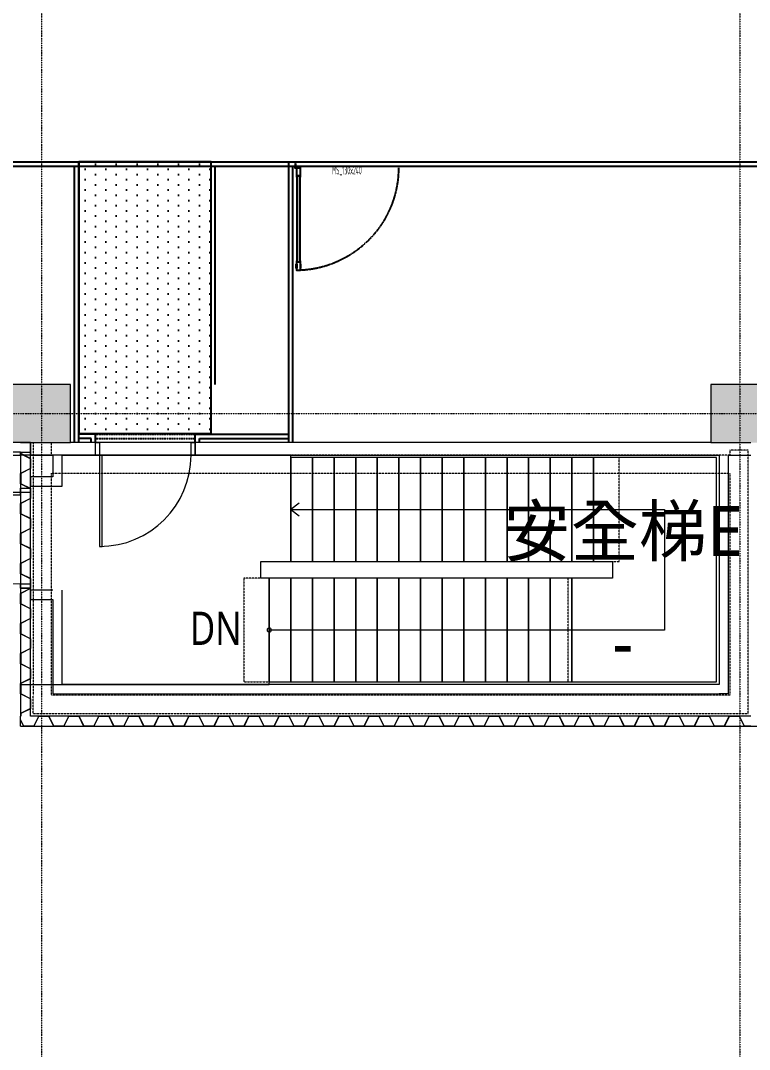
# Model space of a CAD drawing. Extents: x -32000 to 290600, y -29000 to 131250.
# Drawn here: x 176150 to 184915, y -7649 to 4725 of the extents above; entities that cross this region are included whole.
import ezdxf
from ezdxf.enums import TextEntityAlignment as Align

# ---------------------------------------------------------------- set-up
doc = ezdxf.new("R2010")
doc.units = 0
doc.header["$LTSCALE"] = 10
for name, pattern in [('H12PL3$0$JJP_三點線', [0.9, 0.3, -0.15, 0, -0.15, 0, -0.15, 0, -0.15]), ('H12PL3$0$JJP_虛線(退縮線、投影線、地下室範圍、非屬本工程、圖面分區)', [0.45, 0.3, -0.15]), ('XFDP30$0$HIDDEN', [0.3, 0.2, -0.1]), ('XFDP30$0$HIDDEN2', [0.1875, 0.125, -0.0625]), ('XFM7P30ICA$0$H12PL3$0$JJP_三點線', [0.9, 0.3, -0.15, 0, -0.15, 0, -0.15, 0, -0.15])]:
    doc.linetypes.add(name, pattern=pattern)
for name, color, linetype in [('H12PL3$0$A-STRS', 252, 'Continuous'), ('H12PL3$0$A-TEXT', 252, 'Continuous'), ('H12PL3$0$A-WALL-EX', 252, 'Continuous'), ('H12PL3$0$A-WALL-IN', 252, 'Continuous'), ('H12PL3$0$A-ZONE', 252, 'Continuous'), ('H12PL3$0$Door', 252, 'Continuous'), ('H12PL3$0$S-COL', 252, 'Continuous'), ('H12PL3$0$S-GRID', 252, 'Continuous'), ('H12PL3$0$S-SLAB-SHOW', 252, 'Continuous'), ('H12PL3$0$S-WALL', 252, 'Continuous'), ('XFDP30$0$A-Door (50K)', 2, 'Continuous'), ('XFDP30$0$A-W-P1S (50K)', 2, 'Continuous'), ('XFM7P30ICA$0$H12PL3$0$A-WALL-EX', 252, 'Continuous'), ('XFM7P30ICA$0$H12PL3$0$Hattch', 252, 'Continuous'), ('XFM7P30ICA$0$H12PL3$0$S-COL', 252, 'Continuous'), ('XFM7P30ICA$0$H12PL3$0$S-GRID', 252, 'Continuous'), ('XFM7P30ICA$0$XFDP30$0$A-Ceiling (50K)', 9, 'Continuous'), ('XFM7P30ICA$0$XFDP30$0$A-W-P1S (50K)', 2, 'Continuous')]:
    doc.layers.add(name, color=color, linetype=linetype)
doc.styles.add('H12PL3$0$Standard', font='', dxfattribs={"width": 0.8})
doc.styles.add('XFDP30$0$AA-TXT', font='isocp.shx', dxfattribs={"width": 0.8, "bigfont": 'china.shx'})
doc.styles.get('H12PL3$0$Standard').set_extended_font_data('Microsoft JhengHei')

# ---------------------------------------------------------------- blocks, each defined once
blk = doc.blocks.new('XFDP30$0$GAD2205')
blk.add_lwpolyline([(0, 1), (0, 1), (-18, 1, -0.414214), (-18, 2), (-18, 3, -0.414214), (-18, 3), (-14, 3, 0.414214), (-13, 4), (-13, 4, 0.414214), (-14, 4), (-18, 4, -0.414214), (-18, 5), (-18, 12, -0.414214), (-18, 12), (-18, 12, 0.414214), (-18, 12), (-18, 14, 0.72636), (-19, 14), (-19, 13, 0.158507), (-19, 13), (-19, 0, 0.414214), (-19, 0), (19, 0, 0.414214), (19, 0), (19, 13, 0.158507), (19, 13), (19, 14, 0.72636), (18, 14), (18, 12, 0.414214), (18, 12, -0.414214), (18, 12), (18, 5, -0.414214), (18, 4), (14, 4, 0.414214), (13, 4), (13, 4, 0.414214), (14, 3), (18, 3, -0.414214), (18, 3), (18, 2, -0.414214), (18, 1), (0, 1)], format="xyb", close=True)
blk = doc.blocks.new('XFDP30$0$Door-S130a')
for p, q in [((8.8, 120.4), (8.8, 125.3)), ((8.8, 125.3), (9.6, 125.3)), ((9.6, 125.3), (9.6, 120.4)), ((9.6, 120.4), (8.8, 120.4))]:
    blk.add_line(p, q)
blk.add_lwpolyline([(4.8, 120.4), (4.8, 125.3), (4, 125.3), (4, 120.4)], close=True)
at = {"ltscale": 5}
for points in [[(8.8, 117.8), (8.8, 127.9), (4.8, 127.9), (4.8, 117.8)], [(5, 117.5), (5, 14.8), (5, 14.8), (5, 117.5)], [(8.6, 14.8), (8.5, 14.8), (8.5, 117.5), (8.6, 117.5)], [(8.8, 4.3), (8.8, 14.4), (4.8, 14.4), (4.8, 4.3)]]:
    blk.add_lwpolyline(points, close=True, dxfattribs=at)
blk.add_lwpolyline([(4.8, 117.9), (4.8, 116.7, 0.158507), (4.9, 116.7), (4.9, 116.5, 0.72636), (5, 116.6), (5, 116.7, 0.414214), (5, 116.7, -0.414214), (4.9, 116.8), (4.9, 117.5, -0.414214), (5, 117.5), (5.4, 117.5, 0.414214), (5.4, 117.5), (5.4, 117.6, 0.414214), (5.4, 117.6), (5, 117.6, -0.414214), (4.9, 117.6), (4.9, 117.8, -0.414214), (5, 117.8), (6.8, 117.8), (6.8, 117.8), (6.8, 117.8), (8.6, 117.8, -0.414214), (8.6, 117.8), (8.6, 117.6, -0.414214), (8.6, 117.6), (8.2, 117.6, 0.414214), (8.1, 117.6), (8.1, 117.5, 0.414214), (8.2, 117.5), (8.6, 117.5, -0.414214), (8.6, 117.5), (8.6, 116.8, -0.414214), (8.6, 116.7), (8.6, 116.7, 0.414214), (8.6, 116.7), (8.6, 116.6, 0.72636), (8.6, 116.5), (8.7, 116.7, 0.158507), (8.7, 116.7), (8.7, 117.9, 0.414214), (8.7, 117.9), (4.9, 117.9, 0.414214)], format="xyb", close=True, dxfattribs=at)
at = {"ltscale": 500}
for points in [[(3.2, -0.6), (3.2, 3.9), (3, 3.9), (3, -0.6)], [(8.5, 4.8), (4, 4.8), (4, 4.6), (8.5, 4.6)]]:
    blk.add_lwpolyline(points, close=True, dxfattribs=at)
at = {"linetype": 'XFDP30$0$HIDDEN', "ltscale": 0.1}
blk.add_arc((3.4, 4.4), 123.6, 0, 86.7594, dxfattribs=at)
at = {"ltscale": 500, "extrusion": (0, 0, -1)}
blk.add_ellipse((3.4, 4.4), major_axis=(-0.495, 0.495), ratio=1, start_param=5.497787, end_param=11.780972, dxfattribs=at)
at = {"ltscale": 5, "xscale": 0.1000000000058208, "yscale": 0.1000000000058208, "zscale": 0.1000000000058208}
blk.add_blockref('XFDP30$0$GAD2205', (6.8, 14.3), dxfattribs=at)
at = {"color": 9, "style": 'XFDP30$0$AA-TXT', "width": 0.45}
blk.add_attdef('130X240', text='', height=10, dxfattribs=at).set_placement((65, 10), align=Align.MIDDLE_CENTER)
blk = doc.blocks.new('XFDP30')
at = {"layer": 'XFDP30$0$A-W-P1S (50K)'}
for p, q in [((174575, 3025, 0), (176850, 3025, 0)), ((174625, 2975, 0), (176800, 2975, 0)), ((176800, -350), (176800, 2975, 0)), ((176850, -350), (176850, 3025, 0)), ((179375, -350, 0), (179375, 3025, 0)), ((179375, 3025, 0), (216600, 3025, 0)), ((179425, -350, 0), (179425, 2975, 0)), ((179425, 2975, 0), (216600, 2975, 0)), ((177050, -250), (176850, -250)), ((177000, -300), (176850, -300)), ((177000, -350), (177000, -300)), ((177050, -350), (177050, -250)), ((178250, -350), (178250, -250)), ((178250, -250), (179375, -250)), ((178300, -350), (178300, -300)), ((178300, -300), (179375, -300))]:
    blk.add_line(p, q, dxfattribs=at)
at = {"layer": 'XFDP30$0$A-W-P1S (50K)', "linetype": 'XFDP30$0$HIDDEN2'}
for p, q in [((177050, -250), (178250, -250)), ((177050, -300), (178250, -300))]:
    blk.add_line(p, q, dxfattribs=at)
at = {"layer": 'XFDP30$0$A-Door (50K)'}
ref = blk.add_blockref('XFDP30$0$Door-S130a', (179425, 3000, 0), dxfattribs=dict(at, xscale=-10, yscale=10, zscale=10, rotation=180))
ref.add_attrib('130X240', 'MS_130x240', dxfattribs={"layer": '0', "color": 9, "height": 100, "style": 'XFDP30$0$AA-TXT', "width": 0.45}).set_placement((180075, 2925, 0), align=Align.MIDDLE_CENTER)
blk = doc.blocks.new('H12PL3')
at = {"layer": 'H12PL3$0$A-STRS', "lineweight": 0}
for p, q in [((179400, -530), (179400, -1780)), ((183040, -530), (179400, -530)), ((179400, -530), (179400, -1780)), ((179660, -530), (179400, -530)), ((179660, -530), (179660, -1780)), ((179660, -1780), (179660, -530)), ((179660, -530), (179660, -1780)), ((179920, -530), (179660, -530)), ((179920, -530), (179920, -1780)), ((179920, -1780), (179920, -530)), ((179920, -530), (179920, -1780)), ((180180, -530), (179920, -530)), ((180180, -530), (180180, -1780)), ((180180, -1780), (180180, -530)), ((180180, -530), (180180, -1780)), ((180440, -530), (180180, -530)), ((180440, -530), (180440, -1780)), ((180440, -1780), (180440, -530)), ((180440, -530), (180440, -1780)), ((180700, -530), (180440, -530)), ((180700, -530), (180700, -1780)), ((180700, -1780), (180700, -530)), ((180700, -530), (180700, -1780)), ((180960, -530), (180700, -530)), ((180960, -530), (180960, -1780)), ((180960, -1780), (180960, -530)), ((180960, -530), (180960, -1780)), ((181220, -530), (180960, -530)), ((181220, -530), (181220, -1780)), ((181220, -1780), (181220, -530)), ((181220, -530), (181220, -1780)), ((181480, -530), (181220, -530)), ((181480, -530), (181480, -1780)), ((181480, -1780), (181480, -530)), ((181480, -530), (181480, -1780)), ((181740, -530), (181480, -530)), ((181740, -530), (181740, -1780)), ((181740, -1780), (181740, -530)), ((181740, -530), (181740, -1780)), ((182000, -530), (181740, -530)), ((182000, -530), (182000, -1780)), ((182000, -1780), (182000, -530)), ((182000, -530), (182000, -1780)), ((182260, -530), (182000, -530)), ((182260, -530), (182260, -1780)), ((182260, -1780), (182260, -530)), ((182260, -530), (182260, -1780)), ((182520, -530), (182260, -530)), ((182520, -530), (182520, -1780)), ((182520, -1780), (182520, -530)), ((182520, -530), (182520, -1780)), ((182780, -530), (182520, -530)), ((182780, -530), (182780, -1780)), ((182780, -1780), (182780, -530)), ((182780, -530), (182780, -1780)), ((183040, -530), (182780, -530)), ((183346.68, -530), (183040, -530)), ((183040, -530), (183040, -1780)), ((183040, -530), (183040, -1780)), ((183040, -530), (183040, -1780)), ((183040, -1780), (183040, -530)), ((184520, -530), (183040, -530)), ((183040, -530), (183040, -1780)), ((184520, -530), (183346.68, -530)), ((184520, -3230), (184520, -530)), ((184520, -3230), (184520, -530)), ((179500, -1080), (179400, -1155)), ((179400, -1155), (179660, -1155)), ((179400, -1155), (179500, -1230)), ((179660, -1155), (183040, -1155)), ((183040, -1155), (183895, -1155)), ((183895, -1155), (183895, -2605)), ((179400, -1780), (183040, -1780)), ((179400, -1780), (179660, -1780)), ((179660, -1780), (179920, -1780)), ((179920, -1780), (180180, -1780)), ((180180, -1780), (180440, -1780)), ((180440, -1780), (180700, -1780)), ((180700, -1780), (180960, -1780)), ((180960, -1780), (181220, -1780)), ((181220, -1780), (181480, -1780)), ((181480, -1780), (181740, -1780)), ((181740, -1780), (182000, -1780)), ((182000, -1780), (182260, -1780)), ((182260, -1780), (182520, -1780)), ((182520, -1780), (182780, -1780)), ((182780, -1780), (183040, -1780)), ((183040, -1780), (183270, -1780)), ((183040, -1780), (183270, -1780)), ((183270, -1780), (183270, -1980)), ((183270, -1780), (183270, -1980)), ((182780, -1980), (179140, -1980)), ((179140, -3230), (179140, -1980)), ((179400, -1980), (179140, -1980)), ((179140, -1980), (179140, -3230)), ((179400, -3230), (179400, -1980)), ((179660, -1980), (179400, -1980)), ((179400, -1980), (179400, -3230)), ((179400, -3230), (179400, -1980)), ((179660, -3230), (179660, -1980)), ((179920, -1980), (179660, -1980)), ((179660, -1980), (179660, -3230)), ((179660, -3230), (179660, -1980)), ((179920, -3230), (179920, -1980)), ((180180, -1980), (179920, -1980)), ((179920, -1980), (179920, -3230)), ((179920, -3230), (179920, -1980)), ((180180, -3230), (180180, -1980)), ((180440, -1980), (180180, -1980)), ((180180, -1980), (180180, -3230)), ((180180, -3230), (180180, -1980)), ((180440, -3230), (180440, -1980)), ((180700, -1980), (180440, -1980)), ((180440, -1980), (180440, -3230)), ((180440, -3230), (180440, -1980)), ((180700, -3230), (180700, -1980)), ((180960, -1980), (180700, -1980)), ((180700, -1980), (180700, -3230)), ((180700, -3230), (180700, -1980)), ((180960, -3230), (180960, -1980)), ((181220, -1980), (180960, -1980)), ((180960, -1980), (180960, -3230)), ((180960, -3230), (180960, -1980)), ((181220, -3230), (181220, -1980)), ((181480, -1980), (181220, -1980)), ((181220, -1980), (181220, -3230)), ((181220, -3230), (181220, -1980)), ((181480, -3230), (181480, -1980)), ((181740, -1980), (181480, -1980)), ((181480, -1980), (181480, -3230)), ((181480, -3230), (181480, -1980)), ((181740, -3230), (181740, -1980)), ((182000, -1980), (181740, -1980)), ((181740, -1980), (181740, -3230)), ((181740, -3230), (181740, -1980)), ((182000, -3230), (182000, -1980)), ((182260, -1980), (182000, -1980)), ((182000, -1980), (182000, -3230)), ((182000, -3230), (182000, -1980)), ((182260, -3230), (182260, -1980)), ((182520, -1980), (182260, -1980)), ((182260, -1980), (182260, -3230)), ((182260, -3230), (182260, -1980)), ((182520, -3230), (182520, -1980)), ((182780, -1980), (182520, -1980)), ((182520, -1980), (182520, -3230)), ((182520, -3230), (182520, -1980)), ((183270, -1980), (182780, -1980)), ((182780, -3230), (182780, -1980)), ((182780, -3230), (182780, -1980)), ((183270, -1980), (182780, -1980)), ((182780, -1980), (182780, -3230)), ((182780, -3230), (182780, -1980)), ((179400, -2605), (179140, -2605)), ((182780, -2605), (179400, -2605)), ((183895, -2605), (182780, -2605)), ((179140, -3230), (182780, -3230)), ((179140, -3230), (179400, -3230)), ((179400, -3230), (179660, -3230)), ((179660, -3230), (179920, -3230)), ((179920, -3230), (180180, -3230)), ((180180, -3230), (180440, -3230)), ((180440, -3230), (180700, -3230)), ((180700, -3230), (180960, -3230)), ((180960, -3230), (181220, -3230)), ((181220, -3230), (181480, -3230)), ((181480, -3230), (181740, -3230)), ((181740, -3230), (182000, -3230)), ((182000, -3230), (182260, -3230)), ((182260, -3230), (182520, -3230)), ((182520, -3230), (182780, -3230)), ((182780, -3230), (184520, -3230)), ((182780, -3230), (184520, -3230))]:
    blk.add_line(p, q, dxfattribs=at)
at = {"layer": 'H12PL3$0$A-STRS', "linetype": 'H12PL3$0$JJP_虛線(退縮線、投影線、地下室範圍、非屬本工程、圖面分區)', "lineweight": 0}
for p, q in [((179664.35, -1780), (179664.35, -530)), ((183346.68, -1780), (183346.68, -530)), ((183270, -1780), (183346.68, -1780)), ((179140, -1980), (178833.32, -1980)), ((178833.32, -1980), (178833.32, -3230)), ((182733.32, -3230), (182733.32, -1980)), ((178833.32, -3230), (179140, -3230))]:
    blk.add_line(p, q, dxfattribs=at)
at = {"layer": 'H12PL3$0$A-STRS', "lineweight": 0, "flags": 128}
blk.add_lwpolyline([(179140, -2630, 1), (179140, -2580, 1)], format="xyb", close=True, dxfattribs=at)
at = {"layer": 'H12PL3$0$A-WALL-EX', "lineweight": 0}
for p, q in [((176270, -350), (176150, -350)), ((176270, -350), (176150, -350)), ((176270, -465), (176270, -350)), ((176150, -465), (174200, -465)), ((176150, -465), (176270, -465)), ((176150, -465), (176270, -465)), ((176150, -900), (176270, -900)), ((176150, -2100), (176270, -2100))]:
    blk.add_line(p, q, dxfattribs=at)
at = {"layer": 'H12PL3$0$A-WALL-EX', "lineweight": 0, "flags": 128}
for points in [[(176150, -350), (174200, -350)], [(176150, -350), (176270, -350)], [(176270, -900), (176270, -350)], [(176150, -500), (176150, -465)], [(176150, -465), (176150, -900)], [(174200, -500), (176150, -500)], [(176150, -2100), (176150, -3640)], [(176270, -3640), (176270, -2100)], [(176150, -3760), (176150, -3640)], [(184930, -3640), (176270, -3640)], [(176150, -3760), (185050, -3760)]]:
    blk.add_lwpolyline(points, dxfattribs=at)
at = {"layer": 'H12PL3$0$A-WALL-IN', "lineweight": 0}
for p, q in [((177050, -500), (177050, -350)), ((178250, -500), (178250, -350))]:
    blk.add_line(p, q, dxfattribs=at)
at = {"layer": 'H12PL3$0$A-WALL-IN', "lineweight": 0, "flags": 128}
for points in [[(176270, -350), (176270, -500)], [(176270, -350), (176270, -500)], [(177050, -350), (176750, -350)], [(184450, -350), (176750, -350)], [(184450, -350), (178250, -350)], [(176270, -500), (176537, -500)], [(176270, -500), (176537, -500)], [(176537, -500), (176537, -762)], [(176650, -762), (176650, -500)], [(176650, -500), (177050, -500)], [(176650, -500), (184549.5, -500)], [(178250, -500), (184549.5, -500)], [(184549.5, -500), (184549.5, -3259.5)], [(184662.5, -500), (184930, -500)], [(184662.5, -3372.5), (184662.5, -500)], [(184662.5, -500), (184930, -500)], [(176537, -762), (176270, -762)], [(176270, -762), (176270, -875)], [(176650, -875), (176650, -762)], [(176270, -875), (176650, -875)], [(176537, -2125), (176270, -2125)], [(176270, -2125), (176270, -2238)], [(176650, -2238), (176650, -2125)], [(176270, -2238), (176537, -2238)], [(176537, -2238), (176537, -3372.5)], [(176650, -3259.5), (176650, -2238)], [(184549.5, -3259.5), (176650, -3259.5)], [(176537, -3372.5), (176650, -3372.5)], [(176650, -3372.5), (184549.5, -3372.5)], [(184662.5, -3372.5), (184549.5, -3372.5)]]:
    blk.add_lwpolyline(points, dxfattribs=at)
at = {"layer": 'H12PL3$0$Door', "lineweight": 0}
for p, q in [((177050, -500), (177050, -350)), ((177050, -350), (177100, -350)), ((177100, -350), (177100, -500)), ((178200, -500), (178200, -350)), ((178200, -350), (178250, -350)), ((178250, -350), (178250, -500)), ((177100, -500), (177050, -500)), ((177100, -500), (177100, -1600)), ((177130, -500), (177100, -500)), ((177130, -1600), (177130, -500)), ((178250, -500), (178200, -500)), ((176150, -950), (175050, -950)), ((175050, -980), (176150, -980)), ((176150, -950), (176150, -900)), ((176150, -900), (176270, -900)), ((176150, -980), (176150, -950)), ((176270, -950), (176150, -950)), ((176270, -900), (176270, -950)), ((177100, -1600), (177130, -1600)), ((176150, -2100), (176150, -2050)), ((176150, -2050), (176270, -2050)), ((176270, -2100), (176150, -2100)), ((176270, -2050), (176270, -2100))]:
    blk.add_line(p, q, dxfattribs=at)
for centre, start, end in [((177100, -500), 270, 0), ((176150, -950), 180, 270)]:
    blk.add_arc(centre, 1100, start, end, dxfattribs=at)
at = {"layer": 'H12PL3$0$S-COL', "lineweight": 0, "flags": 128}
for points in [[(176270, -350), (176750, -350), (176750, 350), (176050, 350), (176050, -350)], [(185150, -350), (185150, 350), (184450, 350), (184450, -350), (184930, -350)]]:
    blk.add_lwpolyline(points, dxfattribs=at)
at = {"layer": 'H12PL3$0$S-GRID', "linetype": 'H12PL3$0$JJP_三點線', "lineweight": 0}
for p, q in [((176400, 128250), (176400, -28000)), ((184800, 128250), (184800, -28000)), ((-29000, 0), (289600, 0))]:
    blk.add_line(p, q, dxfattribs=at)
at = {"layer": 'H12PL3$0$S-SLAB-SHOW', "lineweight": 0, "flags": 128}
blk.add_lwpolyline([(176150, -500), (176150, -3260), (179140, -3260), (179140, -1980), (179040, -1980), (179040, -1780), (179400, -1780), (179400, -500)], close=True, dxfattribs=at)
at = {"layer": 'H12PL3$0$S-WALL', "linetype": 'H12PL3$0$JJP_虛線(退縮線、投影線、地下室範圍、非屬本工程、圖面分區)', "lineweight": 0, "flags": 128}
for points in [[(176300, -350), (176300, -3390)], [(176520, -500), (176520, -350)], [(184680, -440), (184680, -500)], [(184900, -440), (184680, -440)], [(184900, -3390), (184900, -440)], [(184680, -500), (176520, -500)], [(176520, -720), (184680, -720)], [(176520, -3390), (176520, -720)], [(184680, -720), (184680, -3390)], [(176300, -3610), (176300, -3390)], [(184680, -3390), (176520, -3390)], [(184900, -3610), (184900, -3390)], [(176300, -3610), (184900, -3610)]]:
    blk.add_lwpolyline(points, dxfattribs=at)
blk.add_blockref('XFDP30', (0, 0))
at = {"layer": 'H12PL3$0$A-TEXT', "linetype": 'Continuous', "lineweight": 0, "insert": (178186.94, -2585.12), "char_height": 400, "attachment_point": 4, "style": 'H12PL3$0$Standard'}
blk.add_mtext('\\A1;DN', dxfattribs=at)
at = {"layer": 'H12PL3$0$A-ZONE', "style": 'H12PL3$0$Standard'}
for s, p in [('安全梯E', (183393.11, -1114.51)), ('-', (183393.11, -2456.4))]:
    blk.add_text(s, height=600, dxfattribs=at).set_placement(p, align=Align.TOP_CENTER)
blk = doc.blocks.new('XFM7P30ICA$0$XFDP30')
at = {"layer": 'XFM7P30ICA$0$XFDP30$0$A-Ceiling (50K)'}
h = blk.add_hatch(dxfattribs=at)
h.set_pattern_fill('DOTS', color=256, scale=2000, angle=270, style=0)
h.set_pattern_definition([(270, (-29200, -105000), (125, -62.5), [0, -125])])
h.paths.add_polyline_path([(178440, -240), (178440, 3025), (176850, 3025), (176850, -240)])
blk.add_lwpolyline([(178440, -240), (178440, 3025), (176850, 3025), (176850, -240)], close=True, dxfattribs=at)
at = {"layer": 'XFM7P30ICA$0$XFDP30$0$A-W-P1S (50K)'}
for p, q in [((174575, 3025, 0), (216600, 3025, 0)), ((174625, 2975, 0), (216600, 2975, 0)), ((176800, 350), (176800, 2975, 0)), ((176850, 350), (176850, 2975, 0)), ((178440, 350), (178440, 2975, 0)), ((178490, 350), (178490, 2975, 0))]:
    blk.add_line(p, q, dxfattribs=at)
blk = doc.blocks.new('XFM7P30ICA$0$H12PL3')
at = {"layer": 'XFM7P30ICA$0$H12PL3$0$Hattch', "linetype": 'Continuous', "lineweight": 0}
for points in [[(176050, 350), (176050, -350), (176150, -350), (176270, -350), (176750, -350), (176750, 350)], [(184450, -350), (184930, -350), (185050, -350), (185150, -350), (185150, 350), (184450, 350)]]:
    blk.add_hatch(color=256, dxfattribs=at).paths.add_polyline_path(points)
at = {"layer": 'XFM7P30ICA$0$H12PL3$0$A-WALL-EX', "lineweight": 0}
for p, q in [((176270, -350), (176150, -350)), ((176270, -350), (176150, -350)), ((176270, -465), (176270, -350)), ((176150, -465), (174200, -465)), ((176150, -465), (176270, -465)), ((176150, -465), (176270, -465))]:
    blk.add_line(p, q, dxfattribs=at)
at = {"layer": 'XFM7P30ICA$0$H12PL3$0$A-WALL-EX', "lineweight": 0, "flags": 128}
for points in [[(176150, -350), (174200, -350)], [(176150, -350), (176270, -350)], [(176270, -3640), (176270, -350)], [(176150, -500), (176150, -465)], [(176150, -465), (176150, -3640)], [(174200, -500), (176150, -500)], [(176150, -3760), (176150, -3640)], [(184930, -3640), (176270, -3640)], [(176150, -3760), (185050, -3760)]]:
    blk.add_lwpolyline(points, dxfattribs=at)
at = {"layer": 'XFM7P30ICA$0$H12PL3$0$Hattch', "lineweight": 0}
for p, q in [((176268.32, -543.95), (176150, -484.79)), ((176151.68, -465), (176151.68, -483.76)), ((176270, -542.92), (176151.68, -483.76)), ((176268.32, -543.95), (176268.32, -661.88)), ((176268.32, -661.88), (176150, -721.04)), ((176150, -845.83), (176150, -722.08)), ((176270, -662.92), (176151.68, -722.08)), ((176151.68, -723.11), (176151.68, -844.79)), ((176268.32, -904.99), (176150, -845.83)), ((176270, -903.95), (176151.68, -844.79)), ((176268.32, -904.99), (176268.32, -1022.92)), ((176270, -903.95), (176270, -1023.95)), ((176268.32, -1022.92), (176150, -1082.08)), ((176150, -1206.87), (176150, -1083.11)), ((176270, -1023.95), (176151.68, -1083.11)), ((176151.68, -1084.15), (176151.68, -1205.83)), ((176268.32, -1266.03), (176150, -1206.87)), ((176270, -1264.99), (176151.68, -1205.83)), ((176268.32, -1266.03), (176268.32, -1383.95)), ((176270, -1264.99), (176270, -1384.99)), ((176268.32, -1383.95), (176150, -1443.11)), ((176150, -1567.91), (176150, -1444.15)), ((176270, -1384.99), (176151.68, -1444.15)), ((176151.68, -1445.19), (176151.68, -1566.87)), ((176268.32, -1627.07), (176150, -1567.91)), ((176270, -1626.03), (176151.68, -1566.87)), ((176268.32, -1627.07), (176268.32, -1744.99)), ((176270, -1626.03), (176270, -1746.03)), ((176268.32, -1744.99), (176150, -1804.15)), ((176150, -1928.95), (176150, -1805.19)), ((176270, -1746.03), (176151.68, -1805.19)), ((176151.68, -1806.23), (176151.68, -1927.91)), ((176268.32, -1988.11), (176150, -1928.95)), ((176270, -1987.07), (176151.68, -1927.91)), ((176268.32, -1988.11), (176268.32, -2106.03)), ((176270, -1987.07), (176270, -2107.07)), ((176268.32, -2106.03), (176150, -2165.19)), ((176150, -2289.99), (176150, -2166.23)), ((176270, -2107.07), (176151.68, -2166.23)), ((176151.68, -2167.27), (176151.68, -2288.95)), ((176268.32, -2349.15), (176150, -2289.99)), ((176270, -2348.11), (176151.68, -2288.95)), ((176268.32, -2349.15), (176268.32, -2467.07)), ((176270, -2348.11), (176270, -2468.11)), ((176268.32, -2467.07), (176150, -2526.23)), ((176270, -2468.11), (176151.68, -2527.27)), ((176150, -2651.02), (176150, -2527.27)), ((176151.68, -2528.31), (176151.68, -2649.99)), ((176268.32, -2710.18), (176150, -2651.02)), ((176270, -2709.15), (176151.68, -2649.99)), ((176268.32, -2710.18), (176268.32, -2828.11)), ((176270, -2709.15), (176270, -2829.15)), ((176268.32, -2828.11), (176150, -2887.27)), ((176270, -2829.15), (176151.68, -2888.31)), ((176150, -3012.06), (176150, -2888.31)), ((176151.68, -2889.34), (176151.68, -3011.02)), ((176268.32, -3071.22), (176150, -3012.06)), ((176270, -3070.18), (176151.68, -3011.02)), ((176268.32, -3071.22), (176268.32, -3189.15)), ((176270, -3070.18), (176270, -3190.18)), ((176268.32, -3189.15), (176150, -3248.31)), ((176270, -3190.18), (176151.68, -3249.34)), ((176150, -3373.1), (176150, -3249.34)), ((176151.68, -3250.38), (176151.68, -3372.06)), ((176268.32, -3432.26), (176150, -3373.1)), ((176270, -3431.22), (176151.68, -3372.06)), ((176268.32, -3432.26), (176268.32, -3550.18)), ((176270, -3431.22), (176270, -3551.22)), ((176268.32, -3550.18), (176150, -3609.34)), ((176270, -3551.22), (176151.68, -3610.38)), ((176150, -3684.94), (176175.02, -3734.98)), ((176150, -3688.7), (176173.77, -3736.23)), ((176151.68, -3611.42), (176151.68, -3640)), ((176368.57, -3640), (176309.41, -3758.32)), ((176369.61, -3641.68), (176310.45, -3760)), ((176369.61, -3641.68), (176487.53, -3641.68)), ((176487.53, -3641.68), (176546.69, -3760)), ((176488.57, -3640), (176547.73, -3758.32)), ((176729.61, -3640), (176670.45, -3758.32)), ((176730.64, -3641.68), (176671.48, -3760)), ((176729.61, -3640), (176849.61, -3640)), ((176730.64, -3641.68), (176848.57, -3641.68)), ((176848.57, -3641.68), (176907.73, -3760)), ((176849.61, -3640), (176908.77, -3758.32)), ((177090.64, -3640), (177031.48, -3758.32)), ((177091.68, -3641.68), (177032.52, -3760)), ((177090.64, -3640), (177210.64, -3640)), ((177091.68, -3641.68), (177209.61, -3641.68)), ((177209.61, -3641.68), (177268.77, -3760)), ((177210.64, -3640), (177269.8, -3758.32)), ((177451.68, -3640), (177392.52, -3758.32)), ((177452.72, -3641.68), (177393.56, -3760)), ((177451.68, -3640), (177571.68, -3640)), ((177452.72, -3641.68), (177570.64, -3641.68)), ((177570.64, -3641.68), (177629.8, -3760)), ((177571.68, -3640), (177630.84, -3758.32)), ((177812.72, -3640), (177753.56, -3758.32)), ((177813.76, -3641.68), (177754.6, -3760)), ((177812.72, -3640), (177932.72, -3640)), ((177813.76, -3641.68), (177931.68, -3641.68)), ((177931.68, -3641.68), (177990.84, -3760)), ((177932.72, -3640), (177991.88, -3758.32)), ((178173.76, -3640), (178114.6, -3758.32)), ((178174.8, -3641.68), (178115.64, -3760)), ((178173.76, -3640), (178293.76, -3640)), ((178174.8, -3641.68), (178292.72, -3641.68)), ((178292.72, -3641.68), (178351.88, -3760)), ((178293.76, -3640), (178352.92, -3758.32)), ((178534.8, -3640), (178475.64, -3758.32)), ((178535.84, -3641.68), (178476.68, -3760)), ((178534.8, -3640), (178654.8, -3640)), ((178535.84, -3641.68), (178653.76, -3641.68)), ((178653.76, -3641.68), (178712.92, -3760)), ((178654.8, -3640), (178713.96, -3758.32)), ((178895.84, -3640), (178836.68, -3758.32)), ((178896.87, -3641.68), (178837.71, -3760)), ((178895.84, -3640), (179015.84, -3640)), ((178896.87, -3641.68), (179014.8, -3641.68)), ((179014.8, -3641.68), (179073.96, -3760)), ((179015.84, -3640), (179075, -3758.32)), ((179256.87, -3640), (179197.71, -3758.32)), ((179257.91, -3641.68), (179198.75, -3760)), ((179256.87, -3640), (179376.87, -3640)), ((179257.91, -3641.68), (179375.84, -3641.68)), ((179375.84, -3641.68), (179435, -3760)), ((179376.87, -3640), (179436.03, -3758.32)), ((179617.91, -3640), (179558.75, -3758.32)), ((179618.95, -3641.68), (179559.79, -3760)), ((179617.91, -3640), (179737.91, -3640)), ((179618.95, -3641.68), (179736.87, -3641.68)), ((179736.87, -3641.68), (179796.03, -3760)), ((179737.91, -3640), (179797.07, -3758.32)), ((179978.95, -3640), (179919.79, -3758.32)), ((179979.99, -3641.68), (179920.83, -3760)), ((179978.95, -3640), (180098.95, -3640)), ((179979.99, -3641.68), (180097.91, -3641.68)), ((180097.91, -3641.68), (180157.07, -3760)), ((180098.95, -3640), (180158.11, -3758.32)), ((180339.99, -3640), (180280.83, -3758.32)), ((180341.03, -3641.68), (180281.87, -3760)), ((180339.99, -3640), (180459.99, -3640)), ((180341.03, -3641.68), (180458.95, -3641.68)), ((180458.95, -3641.68), (180518.11, -3760)), ((180459.99, -3640), (180519.15, -3758.32)), ((180701.03, -3640), (180641.87, -3758.32)), ((180702.07, -3641.68), (180642.91, -3760)), ((180701.03, -3640), (180821.03, -3640)), ((180702.07, -3641.68), (180819.99, -3641.68)), ((180819.99, -3641.68), (180879.15, -3760)), ((180821.03, -3640), (180880.19, -3758.32)), ((181062.07, -3640), (181002.91, -3758.32)), ((181063.1, -3641.68), (181003.94, -3760)), ((181062.07, -3640), (181182.07, -3640)), ((181063.1, -3641.68), (181181.03, -3641.68)), ((181181.03, -3641.68), (181240.19, -3760)), ((181182.07, -3640), (181241.23, -3758.32)), ((181423.1, -3640), (181363.94, -3758.32)), ((181424.14, -3641.68), (181364.98, -3760)), ((181423.1, -3640), (181543.1, -3640)), ((181424.14, -3641.68), (181542.07, -3641.68)), ((181542.07, -3641.68), (181601.23, -3760)), ((181543.1, -3640), (181602.26, -3758.32)), ((181784.14, -3640), (181724.98, -3758.32)), ((181785.18, -3641.68), (181726.02, -3760)), ((181784.14, -3640), (181904.14, -3640)), ((181785.18, -3641.68), (181903.1, -3641.68)), ((181903.1, -3641.68), (181962.26, -3760)), ((181904.14, -3640), (181963.3, -3758.32)), ((182145.18, -3640), (182086.02, -3758.32)), ((182146.22, -3641.68), (182087.06, -3760)), ((182145.18, -3640), (182265.18, -3640)), ((182146.22, -3641.68), (182264.14, -3641.68)), ((182264.14, -3641.68), (182323.3, -3760)), ((182265.18, -3640), (182324.34, -3758.32)), ((182506.22, -3640), (182447.06, -3758.32)), ((182507.26, -3641.68), (182448.1, -3760)), ((182506.22, -3640), (182626.22, -3640)), ((182507.26, -3641.68), (182625.18, -3641.68)), ((182625.18, -3641.68), (182684.34, -3760)), ((182626.22, -3640), (182685.38, -3758.32)), ((182867.26, -3640), (182808.1, -3758.32)), ((182868.29, -3641.68), (182809.13, -3760)), ((182867.26, -3640), (182987.26, -3640)), ((182868.29, -3641.68), (182986.22, -3641.68)), ((182986.22, -3641.68), (183045.38, -3760)), ((182987.26, -3640), (183046.42, -3758.32)), ((183228.29, -3640), (183169.13, -3758.32)), ((183229.33, -3641.68), (183170.17, -3760)), ((183228.29, -3640), (183348.29, -3640)), ((183229.33, -3641.68), (183347.26, -3641.68)), ((183347.26, -3641.68), (183406.42, -3760)), ((183348.29, -3640), (183407.45, -3758.32)), ((183589.33, -3640), (183530.17, -3758.32)), ((183590.37, -3641.68), (183531.21, -3760)), ((183589.33, -3640), (183709.33, -3640)), ((183590.37, -3641.68), (183708.29, -3641.68)), ((183708.29, -3641.68), (183767.45, -3760)), ((183709.33, -3640), (183768.49, -3758.32)), ((183950.37, -3640), (183891.21, -3758.32)), ((183951.41, -3641.68), (183892.25, -3760)), ((183950.37, -3640), (184070.37, -3640)), ((183951.41, -3641.68), (184069.33, -3641.68)), ((184069.33, -3641.68), (184128.49, -3760)), ((184070.37, -3640), (184129.53, -3758.32)), ((184311.41, -3640), (184252.25, -3758.32)), ((184312.45, -3641.68), (184253.29, -3760)), ((184311.41, -3640), (184431.41, -3640)), ((184312.45, -3641.68), (184430.37, -3641.68)), ((184430.37, -3641.68), (184489.53, -3760)), ((184431.41, -3640), (184490.57, -3758.32)), ((184672.45, -3640), (184613.29, -3758.32)), ((184673.49, -3641.68), (184614.33, -3760)), ((184672.45, -3640), (184792.45, -3640)), ((184673.49, -3641.68), (184791.41, -3641.68)), ((184791.41, -3641.68), (184850.57, -3760)), ((184792.45, -3640), (184851.61, -3758.32)), ((176173.77, -3736.23), (176185.65, -3760)), ((176175.02, -3734.98), (176186.69, -3758.32)), ((176187.73, -3758.32), (176270, -3758.32)), ((176270, -3758.32), (176309.41, -3758.32)), ((176671.48, -3760), (176547.73, -3760)), ((176548.77, -3758.32), (176670.45, -3758.32)), ((177032.52, -3760), (176908.77, -3760)), ((176909.8, -3758.32), (177031.48, -3758.32)), ((177393.56, -3760), (177269.8, -3760)), ((177270.84, -3758.32), (177392.52, -3758.32)), ((177754.6, -3760), (177630.84, -3760)), ((177631.88, -3758.32), (177753.56, -3758.32)), ((178115.64, -3760), (177991.88, -3760)), ((177992.92, -3758.32), (178114.6, -3758.32)), ((178476.68, -3760), (178352.92, -3760)), ((178353.96, -3758.32), (178475.64, -3758.32)), ((178837.71, -3760), (178713.96, -3760)), ((178715, -3758.32), (178836.68, -3758.32)), ((179198.75, -3760), (179075, -3760)), ((179076.03, -3758.32), (179197.71, -3758.32)), ((179559.79, -3760), (179436.03, -3760)), ((179437.07, -3758.32), (179558.75, -3758.32)), ((179920.83, -3760), (179797.07, -3760)), ((179798.11, -3758.32), (179919.79, -3758.32)), ((180281.87, -3760), (180158.11, -3760)), ((180159.15, -3758.32), (180280.83, -3758.32)), ((180642.91, -3760), (180519.15, -3760)), ((180520.19, -3758.32), (180641.87, -3758.32)), ((181003.94, -3760), (180880.19, -3760)), ((180881.23, -3758.32), (181002.91, -3758.32)), ((181364.98, -3760), (181241.23, -3760)), ((181242.26, -3758.32), (181363.94, -3758.32)), ((181726.02, -3760), (181602.26, -3760)), ((181603.3, -3758.32), (181724.98, -3758.32)), ((182087.06, -3760), (181963.3, -3760)), ((181964.34, -3758.32), (182086.02, -3758.32)), ((182448.1, -3760), (182324.34, -3760)), ((182325.38, -3758.32), (182447.06, -3758.32)), ((182809.13, -3760), (182685.38, -3760)), ((182686.42, -3758.32), (182808.1, -3758.32)), ((183170.17, -3760), (183046.42, -3760)), ((183047.45, -3758.32), (183169.13, -3758.32)), ((183531.21, -3760), (183407.45, -3760)), ((183408.49, -3758.32), (183530.17, -3758.32)), ((183892.25, -3760), (183768.49, -3760)), ((183769.53, -3758.32), (183891.21, -3758.32)), ((184253.29, -3760), (184129.53, -3760)), ((184130.57, -3758.32), (184252.25, -3758.32)), ((184614.33, -3760), (184490.57, -3760)), ((184491.61, -3758.32), (184613.29, -3758.32)), ((184852.65, -3758.32), (184930, -3758.32))]:
    blk.add_line(p, q, dxfattribs=at)
at = {"layer": 'XFM7P30ICA$0$H12PL3$0$S-COL', "lineweight": 0, "flags": 128}
for points in [[(176270, -350), (176750, -350), (176750, 350), (176050, 350), (176050, -350)], [(185150, -350), (185150, 350), (184450, 350), (184450, -350), (184930, -350)]]:
    blk.add_lwpolyline(points, dxfattribs=at)
at = {"layer": 'XFM7P30ICA$0$H12PL3$0$S-GRID', "linetype": 'XFM7P30ICA$0$H12PL3$0$JJP_三點線', "lineweight": 0}
for p, q in [((176400, 128250), (176400, -28000)), ((184800, 128250), (184800, -28000)), ((-29000, 0), (289600, 0))]:
    blk.add_line(p, q, dxfattribs=at)
blk.add_blockref('XFM7P30ICA$0$XFDP30', (0, 0))
blk = doc.blocks.new('XFM7P30ICA')
for name in ['XFM7P30ICA$0$H12PL3', 'XFM7P30ICA$0$XFDP30']:
    blk.add_blockref(name, (0, 0))

msp = doc.modelspace()

# ---------------------------------------------------------------- block references
for name in ['H12PL3', 'XFM7P30ICA']:
    msp.add_blockref(name, (0, 0))

doc.saveas('drawing.dxf')
